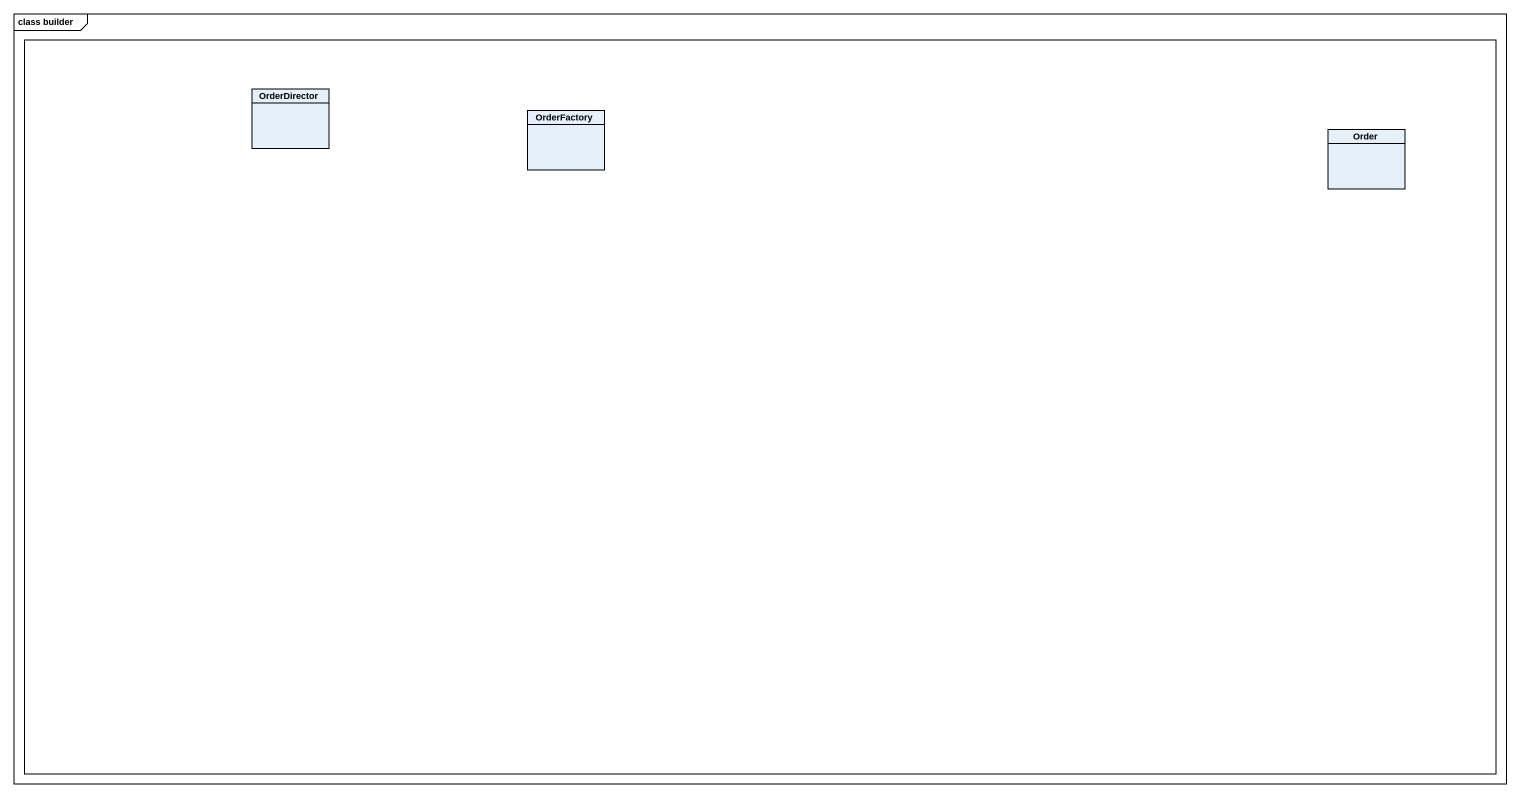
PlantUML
@startuml
mainframe class builder
hide circle
hide empty members
rectangle " " as rectangle1 {
  class OrderDirector
  class OrderFactory
  class Order
}
@enduml
